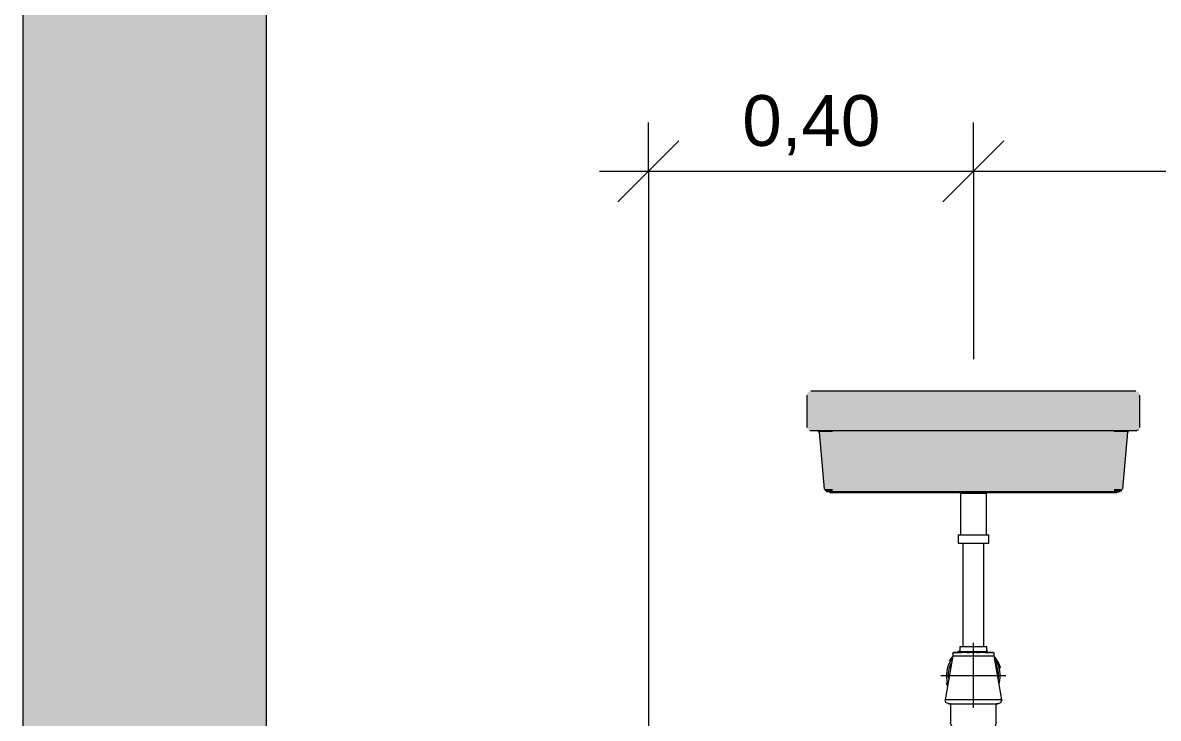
# Model space of a CAD drawing. Header units: metres. Extents: x 1.1 to 63.3, y -3.6 to 22.8.
# Drawn here: x 51.98 to 53.378, y 0.397 to 1.254 of the extents above; entities that cross this region are included whole.
import ezdxf

# ---------------------------------------------------------------- set-up
doc = ezdxf.new("R2010")
doc.units = ezdxf.units.M
for name, color, linetype, lineweight in [('A-ANNO-DIMS', 7, 'Continuous', 5), ('A-ANNO-DIMS-25', 7, 'Continuous', 5), ('A-COLS', 7, 'Continuous', 5), ('P-PIPE-CNTR', 7, 'Continuous', 5), ('P-SANR-FIXT', 7, 'Continuous', 5)]:
    doc.layers.add(name, color=color, linetype=linetype, lineweight=lineweight)
doc.styles.add('Arial_3', font='arial.ttf', dxfattribs={"height": 0.0625})
doc.dimstyles.new('Diagonal_-_2_5_mm_Arial_-_Preto', dxfattribs={"dimscale": 0.3048, "dimtxt": 0.063766, "dimasz": 0.246063, "dimexe": 0.19685, "dimexo": 0.123031, "dimgap": 0.04101, "dimtad": 1, "dimrnd": 0.01, "dimzin": 0, "dimdsep": 46, "dimtxsty": 'Arial_3', "dimblk1": 'OBLIQUE', "dimblk2": 'OBLIQUE', "dimsah": 1, "dimcen": 0.09, "dimdle": 0.19685, "dimazin": 0, "dimtfac": 1, "dimtdec": 4, "dimtix": 1, "dimtmove": 0, "dimatfit": 3, "dimfxl": 1, "dimtvp": 1, "dimtolj": 1, "dimtzin": 0, "dimarcsym": 2})

# ---------------------------------------------------------------- blocks, each defined once
blk = doc.blocks.new('IFC_ifc-1-AA')
at = {"layer": 'A-COLS', "true_color": 0x373737}
blk.add_hatch(color=250, dxfattribs=at).paths.add_polyline_path([(-3.32, 0), (-3.17, 0), (-3.17, 3.05), (-3.32, 3.05), (-3.32, 2.75), (-3.47, 2.75), (-3.47, 0)])
at = {"layer": 'A-COLS', "color": 253, "lineweight": 18, "true_color": 0xaaaaaa}
for p, q in [((-3.17, 0), (-3.17, 3.05)), ((-3.47, 2.75), (-3.47, 0))]:
    blk.add_line(p, q, dxfattribs=at)
blk = doc.blocks.new('USO_ESG_Cuba lavatório retângular - Uso geral-4179220-AA')
at = {"layer": 'P-SANR-FIXT', "true_color": 0xf3f3f3}
for points in [[(-2.4957, 0.795), (-2.4731, 0.795), (-2.4731, 0.8), (-2.5013, 0.7998), (-2.5017, 0.7995), (-2.5025, 0.7993), (-2.5041, 0.7978), (-2.5044, 0.7975), (-2.5049, 0.7963), (-2.5049, 0.795), (-2.4979, 0.795)], [(-2.1287, 0.795), (-2.1269, 0.795), (-2.1269, 0.8), (-2.4731, 0.7998), (-2.4731, 0.795), (-2.1328, 0.795)], [(-2.1031, 0.795), (-2.095, 0.795), (-2.0951, 0.7963), (-2.0962, 0.7982), (-2.0966, 0.7987), (-2.0975, 0.7993), (-2.1022, 0.8), (-2.1269, 0.7998), (-2.1269, 0.795), (-2.1043, 0.795)], [(-2.505, 0.7553), (-2.4731, 0.7555), (-2.4731, 0.795), (-2.505, 0.795), (-2.505, 0.7555)], [(-2.2526, 0.7553), (-2.1269, 0.7555), (-2.1269, 0.795), (-2.4731, 0.795), (-2.4731, 0.7553), (-2.2664, 0.7553)], [(-2.1043, 0.7553), (-2.095, 0.7555), (-2.095, 0.795), (-2.1269, 0.795), (-2.1269, 0.7553), (-2.111, 0.7553)], [(-2.4975, 0.7515), (-2.4731, 0.7516), (-2.4731, 0.7553), (-2.505, 0.7553), (-2.5045, 0.7534), (-2.5031, 0.752), (-2.5015, 0.7516), (-2.5006, 0.7515), (-2.498, 0.7515)], [(-2.1728, 0.7515), (-2.1269, 0.7516), (-2.1269, 0.7553), (-2.4731, 0.7553), (-2.4731, 0.7515), (-2.181, 0.7515)], [(-2.1037, 0.7515), (-2.0988, 0.7515), (-2.0959, 0.7529), (-2.0951, 0.7543), (-2.0951, 0.7553), (-2.1269, 0.7553), (-2.1269, 0.7515), (-2.1043, 0.7515)], [(-2.4823, 0.7496), (-2.4731, 0.7496), (-2.4731, 0.7514), (-2.4905, 0.7515), (-2.49, 0.7511), (-2.4903, 0.7508), (-2.4895, 0.7504), (-2.4899, 0.75), (-2.4891, 0.7496), (-2.4828, 0.7496)], [(-2.4806, 0.6793), (-2.4731, 0.6793), (-2.4731, 0.7496), (-2.4899, 0.7496), (-2.4838, 0.6793), (-2.4814, 0.6793)], [(-2.1557, 0.7496), (-2.1269, 0.7496), (-2.1269, 0.7515), (-2.4731, 0.7512), (-2.4731, 0.7496), (-2.1575, 0.7496)], [(-2.4731, 0.6793), (-2.1269, 0.6793), (-2.1269, 0.7496), (-2.4731, 0.7496), (-2.4731, 0.6844)], [(-2.1229, 0.7496), (-2.1105, 0.7497), (-2.1101, 0.7502), (-2.1105, 0.7504), (-2.1095, 0.751), (-2.1097, 0.7513), (-2.1095, 0.7515), (-2.1269, 0.7512), (-2.1269, 0.7496), (-2.1237, 0.7496)], [(-2.1227, 0.6793), (-2.1162, 0.6793), (-2.1101, 0.7496), (-2.1269, 0.7496), (-2.1269, 0.6793), (-2.1229, 0.6793)], [(-2.4804, 0.6766), (-2.4731, 0.6768), (-2.4731, 0.6793), (-2.4838, 0.6793), (-2.4832, 0.6779), (-2.4823, 0.677), (-2.4818, 0.6768), (-2.4805, 0.6766)], [(-2.4761, 0.6758), (-2.4731, 0.6758), (-2.4731, 0.6766), (-2.4778, 0.6762), (-2.4789, 0.6762), (-2.4781, 0.6758), (-2.4769, 0.6758)], [(-2.4757, 0.675), (-2.4731, 0.6753), (-2.4731, 0.6758), (-2.4785, 0.6758), (-2.4777, 0.6752), (-2.4759, 0.6751)], [(-2.2887, 0.6766), (-2.1269, 0.6768), (-2.1269, 0.6793), (-2.4731, 0.6793), (-2.4731, 0.6766), (-2.2894, 0.6766)], [(-2.3, 0.6758), (-2.1269, 0.6758), (-2.1269, 0.6766), (-2.4731, 0.6764), (-2.4731, 0.6758), (-2.303, 0.6758)], [(-2.2879, 0.675), (-2.1269, 0.6752), (-2.1269, 0.6758), (-2.4731, 0.6758), (-2.4731, 0.675), (-2.2883, 0.675)], [(-2.1269, 0.6766), (-2.1191, 0.6768), (-2.1173, 0.6773), (-2.1166, 0.678), (-2.1164, 0.6793), (-2.1269, 0.6793), (-2.1269, 0.6766), (-2.1267, 0.6766)], [(-2.1219, 0.6758), (-2.1215, 0.6758), (-2.1206, 0.6764), (-2.1269, 0.6766), (-2.1269, 0.6758), (-2.123, 0.6758)], [(-2.1243, 0.675), (-2.1219, 0.6758), (-2.1269, 0.6758), (-2.1269, 0.6751)]]:
    blk.add_hatch(color=7, dxfattribs=at).paths.add_polyline_path(points)
at = {"layer": 'P-SANR-FIXT'}
for p, q in [((-2.1269, 0.8), (-2.4731, 0.8)), ((-2.505, 0.795), (-2.505, 0.7553)), ((-2.095, 0.7553), (-2.095, 0.795)), ((-2.4899, 0.7496), (-2.4838, 0.6793)), ((-2.4731, 0.7515), (-2.1269, 0.7515)), ((-2.1162, 0.6793), (-2.1101, 0.7496)), ((-2.0967, 0.7521), (-2.0988, 0.7515)), ((-2.4808, 0.6766), (-2.4811, 0.6768)), ((-2.4807, 0.6766), (-2.4808, 0.6766)), ((-2.4785, 0.6758), (-2.4803, 0.6766)), ((-2.4767, 0.675), (-2.4771, 0.6752)), ((-2.4731, 0.6766), (-2.1269, 0.6766)), ((-2.4731, 0.675), (-2.1269, 0.675)), ((-2.3169, 0.6751), (-2.316, 0.6743)), ((-2.316, 0.6743), (-2.316, 0.6231)), ((-2.316, 0.6743), (-2.284, 0.6743)), ((-2.284, 0.6743), (-2.283, 0.6751)), ((-2.284, 0.6231), (-2.284, 0.6743)), ((-2.1223, 0.6754), (-2.1233, 0.675)), ((-2.1198, 0.6766), (-2.1215, 0.6758)), ((-2.1178, 0.6769), (-2.1192, 0.6766))]:
    blk.add_line(p, q, dxfattribs=at)
at = {"layer": 'P-SANR-FIXT', "flags": 128}
for points in [[(-2.4731, 0.8), (-2.4832, 0.8), (-2.4918, 0.8), (-2.4977, 0.8), (-2.5, 0.8), (-2.5, 0.8)], [(-2.1, 0.8), (-2.1019, 0.8), (-2.1075, 0.8), (-2.1159, 0.8), (-2.1259, 0.8), (-2.1269, 0.8)], [(-2.5012, 0.7515), (-2.4993, 0.7515), (-2.4937, 0.7515), (-2.4852, 0.7515), (-2.4751, 0.7515), (-2.4731, 0.7515)], [(-2.4899, 0.7496), (-2.491, 0.7512), (-2.492, 0.7515)], [(-2.1269, 0.7515), (-2.1166, 0.7515), (-2.1077, 0.7515), (-2.1015, 0.7515), (-2.0989, 0.7515), (-2.0988, 0.7515)], [(-2.108, 0.7515), (-2.1098, 0.7505), (-2.1101, 0.7496)], [(-2.4808, 0.6766), (-2.4789, 0.6766), (-2.4742, 0.6766), (-2.4731, 0.6766)], [(-2.4767, 0.675), (-2.4751, 0.675), (-2.4731, 0.675)], [(-2.4731, 0.675), (-2.4761, 0.675), (-2.4767, 0.675)], [(-2.1269, 0.6766), (-2.1219, 0.6766), (-2.1193, 0.6766), (-2.1192, 0.6766)], [(-2.1233, 0.675), (-2.125, 0.675), (-2.1269, 0.675)], [(-2.1269, 0.675), (-2.1239, 0.675), (-2.1233, 0.675)], [(-2.1192, 0.6766), (-2.1211, 0.6766), (-2.1217, 0.6766)]]:
    blk.add_lwpolyline(points, dxfattribs=at)
blk = doc.blocks.new('USO_ESG_Sifão de Uso Geral - Sifão para lavatório-4179222-AA')
at = {"layer": 'P-SANR-FIXT'}
for p, q in [((-2.3189, 0.6231), (-2.3189, 0.6127)), ((-2.3189, 0.6231), (-2.3, 0.6231)), ((-2.3, 0.6231), (-2.2811, 0.6231)), ((-2.2811, 0.6127), (-2.2811, 0.6231)), ((-2.3189, 0.6127), (-2.3, 0.6127)), ((-2.313, 0.6127), (-2.313, 0.4851)), ((-2.3, 0.6127), (-2.2811, 0.6127)), ((-2.287, 0.4851), (-2.287, 0.6127)), ((-2.3254, 0.4771), (-2.3254, 0.4742)), ((-2.3165, 0.4792), (-2.3175, 0.4781)), ((-2.3171, 0.4781), (-2.3146, 0.4781)), ((-2.3165, 0.4851), (-2.3165, 0.4792)), ((-2.3, 0.4851), (-2.3165, 0.4851)), ((-2.3165, 0.4792), (-2.3, 0.4792)), ((-2.3076, 0.4781), (-2.304, 0.4781)), ((-2.2835, 0.4851), (-2.3, 0.4851)), ((-2.3, 0.4792), (-2.2835, 0.4792)), ((-2.2959, 0.4781), (-2.2924, 0.4781)), ((-2.2854, 0.4781), (-2.2828, 0.4781)), ((-2.2835, 0.4792), (-2.2835, 0.4851)), ((-2.2825, 0.4781), (-2.2835, 0.4792)), ((-2.2746, 0.4742), (-2.2746, 0.4771)), ((-2.3254, 0.4742), (-2.3348, 0.42)), ((-2.3254, 0.4742), (-2.3, 0.4742)), ((-2.3, 0.4742), (-2.2746, 0.4742)), ((-2.2651, 0.42), (-2.2746, 0.4742)), ((-2.3, 0.42), (-2.3348, 0.42)), ((-2.2651, 0.42), (-2.3, 0.42)), ((-2.3282, 0.4148), (-2.3282, 0.3916)), ((-2.2718, 0.3916), (-2.2718, 0.4148)), ((-2.2697, 0.4148), (-2.2717, 0.4148))]:
    blk.add_line(p, q, dxfattribs=at)
at = {"layer": 'P-SANR-FIXT', "flags": 128}
for points in [[(-2.3254, 0.4771), (-2.3249, 0.478), (-2.3244, 0.4781)], [(-2.3, 0.4781), (-2.3095, 0.4781), (-2.3176, 0.4781), (-2.3228, 0.4781), (-2.3244, 0.4781)], [(-2.3244, 0.4781), (-2.3224, 0.4781), (-2.3175, 0.4781)], [(-2.2756, 0.4781), (-2.2775, 0.4781), (-2.2831, 0.4781), (-2.2913, 0.4781), (-2.3, 0.4781)], [(-2.2824, 0.4781), (-2.2772, 0.4781), (-2.2756, 0.4781)], [(-2.2756, 0.4781), (-2.2747, 0.4777), (-2.2746, 0.4771)], [(-2.3302, 0.4148), (-2.3339, 0.4166), (-2.3348, 0.42)], [(-2.2651, 0.42), (-2.2665, 0.4161), (-2.2697, 0.4148)], [(-2.3281, 0.4148), (-2.33, 0.4148), (-2.3302, 0.4148)], [(-2.3302, 0.4148), (-2.3283, 0.4148), (-2.3226, 0.4148), (-2.3141, 0.4148), (-2.3037, 0.4148), (-2.3, 0.4148)], [(-2.3, 0.4148), (-2.2893, 0.4148), (-2.28, 0.4148), (-2.2732, 0.4148), (-2.27, 0.4148), (-2.2697, 0.4148)], [(-2.3208, 0.3842), (-2.3257, 0.386), (-2.3282, 0.3908), (-2.3282, 0.3916)], [(-2.2718, 0.3916), (-2.2736, 0.3866), (-2.2783, 0.3842), (-2.2792, 0.3842)], [(-2.3, 0.3842), (-2.3088, 0.3842), (-2.3159, 0.3842), (-2.3201, 0.3842), (-2.3208, 0.3842)], [(-2.3208, 0.3842), (-2.3188, 0.3842), (-2.3134, 0.3842), (-2.3054, 0.3842), (-2.3, 0.3842)], [(-2.3, 0.3842), (-2.2912, 0.3842), (-2.284, 0.3842), (-2.2799, 0.3842), (-2.2792, 0.3842)], [(-2.2792, 0.3842), (-2.2811, 0.3842), (-2.2866, 0.3842), (-2.2946, 0.3842), (-2.3, 0.3842)]]:
    blk.add_lwpolyline(points, dxfattribs=at)
at = {"layer": 'P-SANR-FIXT'}
for radius, start, end in [(0.0346, 118.5497, 125.4482), (0.0346, 60, 61.4503), (0.0332, 142.5867, 197.9811), (0.0311, 151.9324, 188.2752), (0.0346, 138.1744, 150), (0.0346, 15, 41.9172), (0.0332, 342.0189, 37.4133), (0.0311, 351.7248, 28.0676), (0.0346, 195, 201.7972)]:
    blk.add_arc((-2.3, 0.45), radius, start, end, dxfattribs=at)
blk = doc.blocks.new('DIMBLOCK22-AA')
at = {"layer": 'A-ANNO-DIMS-25'}
for p, q in [((52.7501, 1.0708), (52.7501, 1.1308)), ((53.1501, 1.0708), (53.1501, 1.1308)), ((52.6901, 1.0708), (53.1501, 1.0708)), ((52.7501, 1.0708), (52.7501, 0.0375)), ((53.1501, 1.0708), (53.1501, 0.8393))]:
    blk.add_line(p, q, dxfattribs=at)
at = {"layer": 'A-ANNO-DIMS-25', "lineweight": 20}
for p, q in [((52.7501, 1.0708), (52.7876, 1.1083)), ((53.1501, 1.0708), (53.1876, 1.1083)), ((52.7501, 1.0708), (52.7126, 1.0333)), ((53.1501, 1.0708), (53.1126, 1.0333))]:
    blk.add_line(p, q, dxfattribs=at)
at = {"layer": 'A-ANNO-DIMS-25', "color": 0, "insert": (52.8657, 1.1645), "char_height": 0.0625, "width": 0.202482, "attachment_point": 1, "line_spacing_factor": 0.941778, "style": 'Arial_3'}
blk.add_mtext('0,40', dxfattribs=at)
blk = doc.blocks.new('_Oblique')
at = {"color": 0, "linetype": 'ByBlock', "lineweight": -2}
blk.add_line((-0.5, -0.5), (0.5, 0.5), dxfattribs=at)
blk = doc.blocks.new('DIMBLOCK23-AA')
at = {"layer": 'A-ANNO-DIMS-25'}
for p, q in [((53.1501, 1.0708), (53.1501, 1.1308)), ((54.2501, 1.0708), (54.2501, 1.1308)), ((53.1501, 1.0708), (54.2501, 1.0708)), ((53.1501, 1.0708), (53.1501, 0.8393)), ((54.2501, 1.0708), (54.2501, 0.0375))]:
    blk.add_line(p, q, dxfattribs=at)
at = {"layer": 'A-ANNO-DIMS-25', "lineweight": 20}
for p, q in [((53.1501, 1.0708), (53.1876, 1.1083)), ((54.2501, 1.0708), (54.2876, 1.1083)), ((53.1501, 1.0708), (53.1126, 1.0333)), ((54.2501, 1.0708), (54.2126, 1.0333))]:
    blk.add_line(p, q, dxfattribs=at)
at = {"layer": 'A-ANNO-DIMS-25', "color": 0, "insert": (53.6157, 1.1645), "char_height": 0.0625, "width": 0.202482, "attachment_point": 1, "line_spacing_factor": 0.941778, "style": 'Arial_3'}
blk.add_mtext('1,10', dxfattribs=at)

msp = doc.modelspace()

# ---------------------------------------------------------------- linework, layer by layer
at = {"layer": 'P-PIPE-CNTR'}
for p, q in [((53.1501, 0.41), (53.1501, 0.49)), ((53.1101, 0.45), (53.1901, 0.45))]:
    msp.add_line(p, q, dxfattribs=at)

# ---------------------------------------------------------------- block references
at = {"lineweight": 5}
msp.add_blockref('IFC_ifc-1-AA', (55.4501, 0), dxfattribs=at)
at = {"layer": 'P-SANR-FIXT'}
for name in ['USO_ESG_Cuba lavatório retângular - Uso geral-4179220-AA', 'USO_ESG_Sifão de Uso Geral - Sifão para lavatório-4179222-AA']:
    msp.add_blockref(name, (55.4501, 0), dxfattribs=at)

# ---------------------------------------------------------------- dimensions: what is measured, and where the dimension line sits
at = {"layer": 'A-ANNO-DIMS'}
for base, p1, p2, override, picture, middle in [((53.1501, 1.0708), (52.7501, 0), (53.1501, 0.8018), {"dimpost": '<>', "dimfxl": 0.896008}, 'DIMBLOCK22-AA', (52.9501, 1.1153)), ((54.2501, 1.0708), (53.1501, 0.8018), (54.2501, 0), {"dimpost": '<>', "dimfxl": 1.361179}, 'DIMBLOCK23-AA', (53.7001, 1.1153))]:
    dim = msp.add_linear_dim(base=base, p1=p1, p2=p2, dimstyle='Diagonal_-_2_5_mm_Arial_-_Preto', override=override, dxfattribs=at)
    dim.commit()
    dim.dimension.update_dxf_attribs({"geometry": picture, "text_midpoint": middle})

doc.saveas('drawing.dxf')
